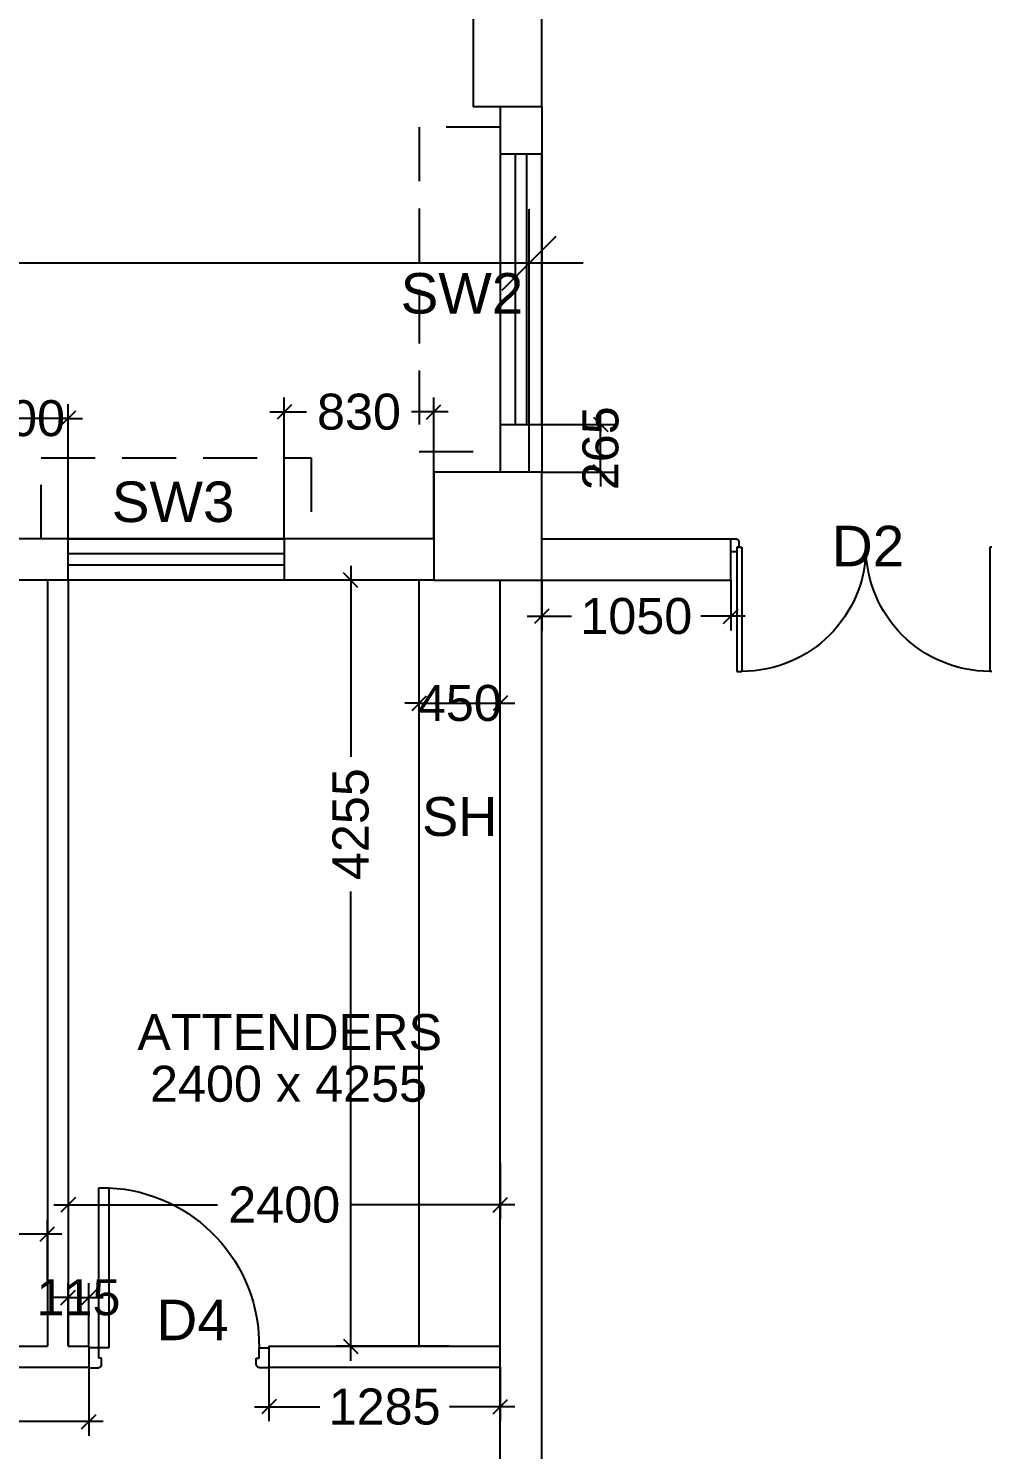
# Model space of a CAD drawing. Extents: x 7620542 to 7843793, y -6476226 to -6093835.
# Drawn here: x 7679609 to 7684907, y -6424472 to -6416580 of the extents above; entities that cross this region are included whole.
import ezdxf
from ezdxf.enums import TextEntityAlignment as Align

# ---------------------------------------------------------------- set-up
doc = ezdxf.new("R2010")
doc.units = 0
doc.header["$LTSCALE"] = 600
doc.header["$MEASUREMENT"] = 0
doc.header["$PDMODE"] = 35
doc.linetypes.add('DASHED', pattern=[0.75, 0.5, -0.25])
doc.layers.get('0').update_dxf_attribs({"linetype": 'CONTINUOUS'})
doc.layers.get('Defpoints').update_dxf_attribs({"linetype": 'CONTINUOUS'})
for name, color, linetype in [('chajja', 7, 'CONTINUOUS'), ('DIM-TEXT', 8, 'CONTINUOUS'), ('DIMEN', 5, 'CONTINUOUS'), ('DOOR', 32, 'CONTINUOUS'), ('joinery', 7, 'CONTINUOUS'), ('LA-column', 3, 'CONTINUOUS'), ('REVISIONS', 6, 'CONTINUOUS'), ('Room Dim', 1, 'CONTINUOUS'), ('Shleves', 7, 'CONTINUOUS'), ('TEXT', 6, 'CONTINUOUS'), ('Walls', 7, 'CONTINUOUS'), ('WIN', 151, 'CONTINUOUS'), ('Working Dim', 5, 'CONTINUOUS')]:
    doc.layers.add(name, color=color, linetype=linetype)
doc.styles.add('ari', font='arial.ttf')
doc.styles.add('ARIAL', font='arial.ttf')
doc.styles.add('RT', font='romant.shx')
doc.dimstyles.new('int. dim', dxfattribs={"dimtxt": 450, "dimasz": 80, "dimexe": 80, "dimexo": 0, "dimgap": 70, "dimtad": 0, "dimdec": 0, "dimzin": 12, "dimdsep": 46, "dimtxsty": 'ari', "dimblk": 'OBLIQUE', "dimcen": 2, "dimdle": 80, "dimclrd": 256, "dimclre": 256, "dimclrt": 6, "dimadec": 0, "dimazin": 0, "dimtfac": 1, "dimtdec": 0, "dimtix": 1, "dimtmove": 2, "dimatfit": 3, "dimfxl": 1, "dimtolj": 1, "dimtzin": 0, "dimlwd": -1, "dimlwe": -1, "dimarcsym": 0})
doc.dimstyles.new('TEXT', dxfattribs={"dimscale": 0, "dimtxt": 600, "dimasz": 300, "dimexe": 300, "dimexo": 30, "dimgap": 50, "dimtad": 0, "dimdec": 0, "dimzin": 0, "dimdsep": 46, "dimtxsty": 'RT', "dimblk": 'OBLIQUE', "dimcen": 0.09, "dimdle": 300, "dimclrd": 256, "dimclre": 256, "dimclrt": 170, "dimadec": 0, "dimazin": 0, "dimtfac": 1, "dimtdec": 0, "dimtofl": 0, "dimtmove": 2, "dimatfit": 3, "dimfxl": 1, "dimfrac": 2, "dimtolj": 1, "dimtzin": 0, "dimlwd": -1, "dimlwe": -1, "dimarcsym": 0})

# ---------------------------------------------------------------- blocks, each defined once
blk = doc.blocks.new('1000')
at = {"layer": 'DOOR'}
for p, q in [((0, -100), (0, 0)), ((0, 0), (49.7, 0)), ((49.7, 0), (49.7, -2.2)), ((63.2, -49.5), (49.7, -49.5)), ((49.7, -49.5), (49.7, -100)), ((63.2, -13.5), (61, -13.5)), ((63.2, -13.5), (63.2, -49.5)), ((836.8, -13.5), (836.8, -49.5)), ((836.8, -13.5), (839, -13.5)), ((836.8, -49.5), (850.3, -49.5)), ((850.3, 0), (850.3, -2.2)), ((900, 0), (850.3, 0)), ((850.3, -49.5), (850.3, -100)), ((900, -100), (900, 0)), ((49.7, -100), (0, -100)), ((49.7, -100), (49.7, -900.6)), ((100.2, -100), (49.7, -100)), ((100.2, -900.6), (100.2, -100)), ((850.3, -100), (900, -100)), ((49.7, -900.6), (100.2, -900.6))]:
    blk.add_line(p, q, dxfattribs=at)
for centre, major_axis, start_param, end_param in [((49.7, -13.5), (-7.95, 7.95), 3.926991, 5.497787), ((850.3, -13.5), (7.95, 7.95), 0.785398, 2.356194)]:
    blk.add_ellipse(centre, major_axis=major_axis, ratio=1, start_param=start_param, end_param=end_param, dxfattribs=at)
at = {"layer": 'DOOR', "color": 145}
blk.add_ellipse((64.3, -115.3), major_axis=(-519.7, 589.8), ratio=1, start_param=2.464943, end_param=4.009476, dxfattribs=at)
blk = doc.blocks.new('_Oblique')
at = {"color": 0, "linetype": 'ByBlock', "lineweight": -2}
blk.add_line((-0.5, -0.5), (0.5, 0.5), dxfattribs=at)
blk = doc.blocks.new('*D479')
at = {"layer": 'Defpoints', "color": 0, "linetype": 'Continuous', "transparency": 16777216}
for p in [(7682389.1, -6417883), (7641848.9, -6419043.7, -0.3), (7682389.1, -6419043.7, -0.3)]:
    blk.add_point(p, dxfattribs=at)
at = {"layer": 'DIM-TEXT', "transparency": 16777216}
for p, q in [((7641848.9, -6419043.7), (7641848.9, -6417583)), ((7682389.1, -6419043.7), (7682389.1, -6417583)), ((7641548.9, -6417883), (7653290, -6417883)), ((7682689.1, -6417883), (7670948, -6417883))]:
    blk.add_line(p, q, dxfattribs=at)
at = {"layer": 'DIM-TEXT', "linetype": 'Continuous', "transparency": 16777216, "xscale": 300, "yscale": 300, "zscale": 300, "rotation": 180}
blk.add_blockref('_Oblique', (7641848.9, -6417883), dxfattribs=at)
at = {"layer": 'DIM-TEXT', "linetype": 'Continuous', "transparency": 16777216, "xscale": 300, "yscale": 300, "zscale": 300}
blk.add_blockref('_Oblique', (7682389.1, -6417883), dxfattribs=at)
at = {"layer": 'DIM-TEXT', "color": 170, "linetype": 'Continuous', "transparency": 16777216, "insert": (7662119, -6417883), "char_height": 750, "attachment_point": 5, "style": 'ari'}
blk.add_mtext('\\A1;{\\H1.067x;ADMINISTRATION DEPARTMENT}', dxfattribs=at)
blk = doc.blocks.new('*D726')
at = {"layer": 'Defpoints', "color": 0, "transparency": 16777216}
for p in [(7679714.6, -6423275.4), (7676364.2, -6423550, 2.1), (7679714.6, -6423550, 5.1)]:
    blk.add_point(p, dxfattribs=at)
at = {"layer": 'Working Dim', "transparency": 16777216}
for p, q in [((7676364.2, -6423550), (7676364.2, -6423195.4)), ((7679714.6, -6423550), (7679714.6, -6423195.4)), ((7676284.2, -6423275.4), (7677671.1, -6423275.4)), ((7679794.6, -6423275.4), (7678407.6, -6423275.4))]:
    blk.add_line(p, q, dxfattribs=at)
at = {"layer": 'Working Dim', "transparency": 16777216, "xscale": 80, "yscale": 80, "zscale": 80, "rotation": 180}
blk.add_blockref('_Oblique', (7676364.2, -6423275.4), dxfattribs=at)
at = {"layer": 'Working Dim', "transparency": 16777216, "xscale": 80, "yscale": 80, "zscale": 80}
blk.add_blockref('_Oblique', (7679714.6, -6423275.4), dxfattribs=at)
at = {"layer": 'Working Dim', "color": 6, "transparency": 16777216, "insert": (7678039.4, -6423275.4), "char_height": 200, "attachment_point": 5, "style": 'ari'}
blk.add_mtext('\\A1;3350', dxfattribs=at)
blk = doc.blocks.new('*D728')
at = {"layer": 'Defpoints', "color": 0, "transparency": 16777216}
for p in [(7679829.6, -6422878.8, 5.1), (7682229.1, -6422878.8, 5.1), (7682229.1, -6423112.9)]:
    blk.add_point(p, dxfattribs=at)
at = {"layer": 'Working Dim', "transparency": 16777216}
for p, q in [((7679829.6, -6422878.8), (7679829.6, -6423192.9)), ((7682229.1, -6422878.8), (7682229.1, -6423192.9)), ((7679749.6, -6423112.9), (7680659.3, -6423112.9)), ((7682309.1, -6423112.9), (7681399.3, -6423112.9))]:
    blk.add_line(p, q, dxfattribs=at)
at = {"layer": 'Working Dim', "transparency": 16777216, "xscale": 80, "yscale": 80, "zscale": 80, "rotation": 180}
blk.add_blockref('_Oblique', (7679829.6, -6423112.9), dxfattribs=at)
at = {"layer": 'Working Dim', "transparency": 16777216, "xscale": 80, "yscale": 80, "zscale": 80}
blk.add_blockref('_Oblique', (7682229.1, -6423112.9), dxfattribs=at)
at = {"layer": 'Working Dim', "color": 6, "transparency": 16777216, "insert": (7681029.3, -6423112.9), "char_height": 200, "attachment_point": 5, "style": 'ari'}
blk.add_mtext('\\A1;2400', dxfattribs=at)
blk = doc.blocks.new('*D729')
at = {"layer": 'Defpoints', "color": 0, "transparency": 16777216}
for p in [(7681398.7, -6419643.7), (7681537.6, -6419643.7, 2.1), (7681946, -6423898.7, 5.1)]:
    blk.add_point(p, dxfattribs=at)
at = {"layer": 'Working Dim', "transparency": 16777216}
for p, q in [((7681398.7, -6419563.7), (7681398.7, -6420625.4)), ((7681537.6, -6419643.7), (7681318.7, -6419643.7)), ((7681398.7, -6423978.7), (7681398.7, -6421372.2)), ((7681946, -6423898.7), (7681318.7, -6423898.7))]:
    blk.add_line(p, q, dxfattribs=at)
at = {"layer": 'Working Dim', "transparency": 16777216, "xscale": 80, "yscale": 80, "zscale": 80}
for p, rotation in [((7681398.7, -6419643.7), 90), ((7681398.7, -6423898.7), 270)]:
    blk.add_blockref('_Oblique', p, dxfattribs=dict(at, rotation=rotation))
at = {"layer": 'Working Dim', "color": 6, "transparency": 16777216, "insert": (7681398.7, -6420998.8), "char_height": 200, "attachment_point": 5, "rotation": 90, "style": 'ari'}
blk.add_mtext('\\A1;4255', dxfattribs=at)
blk = doc.blocks.new('*D842')
at = {"layer": 'Defpoints', "color": 0, "linetype": 'Continuous', "transparency": 16777216}
for p in [(7682459.2, -6413784.8, 1), (7641549.1, -6414394.7, -3.1), (7641549.1, -6415531.4)]:
    blk.add_point(p, dxfattribs=at)
at = {"layer": 'DIM-TEXT', "transparency": 16777216}
for p, q in [((7682459.2, -6413784.8), (7682459.2, -6415831.4)), ((7641549.1, -6414394.7), (7641549.1, -6415831.4)), ((7641249.1, -6415531.4), (7650977.2, -6415531.4)), ((7682759.2, -6415531.4), (7673031.1, -6415531.4))]:
    blk.add_line(p, q, dxfattribs=at)
at = {"layer": 'DIM-TEXT', "linetype": 'Continuous', "transparency": 16777216, "xscale": 300, "yscale": 300, "zscale": 300, "rotation": 180}
blk.add_blockref('_Oblique', (7641549.1, -6415531.4), dxfattribs=at)
at = {"layer": 'DIM-TEXT', "linetype": 'Continuous', "transparency": 16777216, "xscale": 300, "yscale": 300, "zscale": 300}
blk.add_blockref('_Oblique', (7682459.2, -6415531.4), dxfattribs=at)
at = {"layer": 'DIM-TEXT', "color": 170, "linetype": 'Continuous', "transparency": 16777216, "insert": (7662004.2, -6415531.4), "char_height": 750, "attachment_point": 5, "style": 'ari'}
blk.add_mtext('\\A1;{\\H1.067X;GENERAL MEDICINE (FEMALE - 30 Beds )}', dxfattribs=at)
blk = doc.blocks.new('*D1061')
at = {"layer": 'Defpoints', "color": 0, "transparency": 16777216}
for p in [(7680944.6, -6424019.1), (7682229.1, -6424013.7), (7680944.6, -6424234.5)]:
    blk.add_point(p, dxfattribs=at)
at = {"layer": 'Working Dim', "transparency": 16777216}
for p, q in [((7680944.6, -6424019.1), (7680944.6, -6424314.5)), ((7682229.1, -6424013.7), (7682229.1, -6424314.5)), ((7680864.6, -6424234.5), (7681226.8, -6424234.5)), ((7682309.1, -6424234.5), (7681946.8, -6424234.5))]:
    blk.add_line(p, q, dxfattribs=at)
at = {"layer": 'Working Dim', "transparency": 16777216, "xscale": 80, "yscale": 80, "zscale": 80, "rotation": 180}
blk.add_blockref('_Oblique', (7680944.6, -6424234.5), dxfattribs=at)
at = {"layer": 'Working Dim', "transparency": 16777216, "xscale": 80, "yscale": 80, "zscale": 80}
blk.add_blockref('_Oblique', (7682229.1, -6424234.5), dxfattribs=at)
at = {"layer": 'Working Dim', "color": 6, "transparency": 16777216, "insert": (7681586.8, -6424234.5), "char_height": 200, "attachment_point": 5, "style": 'ari'}
blk.add_mtext('\\A1;1285', dxfattribs=at)
blk = doc.blocks.new('*D1062')
at = {"layer": 'Defpoints', "color": 0, "transparency": 16777216}
for p in [(7679944.6, -6423627.5), (7679829.6, -6423898.7), (7679944.6, -6423898.7)]:
    blk.add_point(p, dxfattribs=at)
at = {"layer": 'Working Dim', "transparency": 16777216}
for p, q in [((7679829.6, -6423898.7), (7679829.6, -6423547.5)), ((7679944.6, -6423898.7), (7679944.6, -6423547.5)), ((7679829.6, -6423627.5), (7679749.6, -6423627.5)), ((7679829.6, -6423627.5), (7679944.6, -6423627.5)), ((7679944.6, -6423627.5), (7680024.6, -6423627.5))]:
    blk.add_line(p, q, dxfattribs=at)
at = {"layer": 'Working Dim', "transparency": 16777216, "xscale": 80, "yscale": 80, "zscale": 80}
blk.add_blockref('_Oblique', (7679829.6, -6423627.5), dxfattribs=at)
at = {"layer": 'Working Dim', "transparency": 16777216, "xscale": 80, "yscale": 80, "zscale": 80, "rotation": 180}
blk.add_blockref('_Oblique', (7679944.6, -6423627.5), dxfattribs=at)
at = {"layer": 'Working Dim', "color": 6, "transparency": 16777216, "insert": (7679887.1, -6423627.5), "char_height": 200, "attachment_point": 5, "style": 'ari'}
blk.add_mtext('\\A1;115', dxfattribs=at)
blk = doc.blocks.new('*D1063')
at = {"layer": 'Defpoints', "color": 0, "transparency": 16777216}
for p in [(7676370.1, -6424013.7), (7679944.6, -6424019.1), (7679944.6, -6424316.8)]:
    blk.add_point(p, dxfattribs=at)
at = {"layer": 'Working Dim', "transparency": 16777216}
for p, q in [((7676370.1, -6424013.7), (7676370.1, -6424396.8)), ((7679944.6, -6424019.1), (7679944.6, -6424396.8)), ((7676290.1, -6424316.8), (7677788, -6424316.8)), ((7680024.6, -6424316.8), (7678526.6, -6424316.8))]:
    blk.add_line(p, q, dxfattribs=at)
at = {"layer": 'Working Dim', "transparency": 16777216, "xscale": 80, "yscale": 80, "zscale": 80, "rotation": 180}
blk.add_blockref('_Oblique', (7676370.1, -6424316.8), dxfattribs=at)
at = {"layer": 'Working Dim', "transparency": 16777216, "xscale": 80, "yscale": 80, "zscale": 80}
blk.add_blockref('_Oblique', (7679944.6, -6424316.8), dxfattribs=at)
at = {"layer": 'Working Dim', "color": 6, "transparency": 16777216, "insert": (7678157.3, -6424316.8), "char_height": 200, "attachment_point": 5, "style": 'ari'}
blk.add_mtext('\\A1;3575', dxfattribs=at)
blk = doc.blocks.new('*D1074')
at = {"layer": 'Defpoints', "color": 0, "transparency": 16777216}
for p in [(7679329.1, -6418745.4), (7679329.1, -6419413.8), (7679829.6, -6419413.7)]:
    blk.add_point(p, dxfattribs=at)
at = {"layer": 'Working Dim', "transparency": 16777216}
for p, q in [((7679329.1, -6419413.8), (7679329.1, -6418665.4)), ((7679829.6, -6419413.7), (7679829.6, -6418665.4)), ((7679329.1, -6418745.4), (7679249.1, -6418745.4)), ((7679829.6, -6418745.4), (7679329.1, -6418745.4)), ((7679829.6, -6418745.4), (7679909.6, -6418745.4))]:
    blk.add_line(p, q, dxfattribs=at)
at = {"layer": 'Working Dim', "transparency": 16777216, "xscale": 80, "yscale": 80, "zscale": 80}
blk.add_blockref('_Oblique', (7679329.1, -6418745.4), dxfattribs=at)
at = {"layer": 'Working Dim', "transparency": 16777216, "xscale": 80, "yscale": 80, "zscale": 80, "rotation": 180}
blk.add_blockref('_Oblique', (7679829.6, -6418745.4), dxfattribs=at)
at = {"layer": 'Working Dim', "color": 6, "transparency": 16777216, "insert": (7679579.3, -6418745.4), "char_height": 200, "attachment_point": 5, "style": 'ari'}
blk.add_mtext('\\A1;500', dxfattribs=at)
blk = doc.blocks.new('*D1075')
at = {"layer": 'Defpoints', "color": 0, "transparency": 16777216}
for p in [(7681859.1, -6418709.3), (7681029.6, -6419413.7), (7681859.1, -6419413.7, 5.1)]:
    blk.add_point(p, dxfattribs=at)
at = {"layer": 'Working Dim', "transparency": 16777216}
for p, q in [((7681029.6, -6419413.7), (7681029.6, -6418629.3)), ((7681859.1, -6419413.7), (7681859.1, -6418629.3)), ((7680949.6, -6418709.3), (7681153.6, -6418709.3)), ((7681939.1, -6418709.3), (7681735.1, -6418709.3))]:
    blk.add_line(p, q, dxfattribs=at)
at = {"layer": 'Working Dim', "transparency": 16777216, "xscale": 80, "yscale": 80, "zscale": 80, "rotation": 180}
blk.add_blockref('_Oblique', (7681029.6, -6418709.3), dxfattribs=at)
at = {"layer": 'Working Dim', "transparency": 16777216, "xscale": 80, "yscale": 80, "zscale": 80}
blk.add_blockref('_Oblique', (7681859.1, -6418709.3), dxfattribs=at)
at = {"layer": 'Working Dim', "color": 6, "transparency": 16777216, "insert": (7681444.3, -6418709.3), "char_height": 200, "attachment_point": 5, "style": 'ari'}
blk.add_mtext('\\A1;830', dxfattribs=at)
blk = doc.blocks.new('*D1079')
at = {"layer": 'Defpoints', "color": 0, "transparency": 16777216}
for p in [(7682229.1, -6420327), (7681779.1, -6420361, -3.8), (7682229.1, -6420361)]:
    blk.add_point(p, dxfattribs=at)
at = {"layer": 'Working Dim', "transparency": 16777216}
for p, q in [((7681779.1, -6420361), (7681779.1, -6420247)), ((7682229.1, -6420361), (7682229.1, -6420247)), ((7681779.1, -6420327), (7681699.1, -6420327)), ((7681779.1, -6420327), (7682229.1, -6420327)), ((7682229.1, -6420327), (7682309.1, -6420327))]:
    blk.add_line(p, q, dxfattribs=at)
at = {"layer": 'Working Dim', "transparency": 16777216, "xscale": 80, "yscale": 80, "zscale": 80}
blk.add_blockref('_Oblique', (7681779.1, -6420327), dxfattribs=at)
at = {"layer": 'Working Dim', "transparency": 16777216, "xscale": 80, "yscale": 80, "zscale": 80, "rotation": 180}
blk.add_blockref('_Oblique', (7682229.1, -6420327), dxfattribs=at)
at = {"layer": 'Working Dim', "color": 6, "transparency": 16777216, "insert": (7682004.1, -6420327), "char_height": 200, "attachment_point": 5, "style": 'ari'}
blk.add_mtext('\\A1;450', dxfattribs=at)
blk = doc.blocks.new('*D1104')
at = {"layer": 'Defpoints', "color": 0, "transparency": 16777216}
for p in [(7682459.1, -6418778.7), (7682786.2, -6418778.7), (7682459.1, -6419043.7, 5.1)]:
    blk.add_point(p, dxfattribs=at)
at = {"layer": 'Working Dim', "transparency": 16777216}
for p, q in [((7682786.2, -6418778.7), (7682786.2, -6418698.7)), ((7682459.1, -6418778.7), (7682866.2, -6418778.7)), ((7682786.2, -6419043.7), (7682786.2, -6418778.7)), ((7682459.1, -6419043.7), (7682866.2, -6419043.7)), ((7682786.2, -6419043.7), (7682786.2, -6419123.7))]:
    blk.add_line(p, q, dxfattribs=at)
at = {"layer": 'Working Dim', "transparency": 16777216, "xscale": 80, "yscale": 80, "zscale": 80}
for p, rotation in [((7682786.2, -6418778.7), 270), ((7682786.2, -6419043.7), 90)]:
    blk.add_blockref('_Oblique', p, dxfattribs=dict(at, rotation=rotation))
at = {"layer": 'Working Dim', "color": 6, "transparency": 16777216, "insert": (7682786.2, -6418911.2), "char_height": 200, "attachment_point": 5, "rotation": 90, "style": 'ari'}
blk.add_mtext('\\A1;265', dxfattribs=at)
blk = doc.blocks.new('Z$W@#1275')
at = {"layer": 'DOOR'}
for p, q in [((73.1, 1500), (0, 1500)), ((0, 1500), (0, 1467.1)), ((73.1, 1467.1), (73.1, 1500)), ((0, 1467.1), (1.8, 1467.1)), ((11, 1456.1), (11, 1458)), ((11, 1456.1), (47.5, 1456.1)), ((47.5, 1467.1), (736.4, 1467.1)), ((47.5, 1467.1), (47.5, 1438.9)), ((47.5, 1456.1), (47.5, 1467.1)), ((47.5, 1467.1), (73.1, 1467.1)), ((47.5, 1438.9), (736.4, 1438.9)), ((736.4, 1467.1), (736.4, 1438.9)), ((0, 32.9), (1.8, 32.9)), ((0, 0), (0, 32.9)), ((73.1, 0), (0, 0)), ((11, 43.8), (11, 42)), ((11, 43.8), (47.5, 43.8)), ((47.5, 61.1), (736.4, 61.1)), ((47.5, 32.9), (47.5, 61.1)), ((47.5, 43.8), (47.5, 32.9)), ((47.5, 32.9), (736.4, 32.9)), ((47.5, 32.9), (73.1, 32.9)), ((73.1, 32.9), (73.1, 0)), ((736.4, 32.9), (736.4, 61.1))]:
    blk.add_line(p, q, dxfattribs=at)
for centre, start, end in [((11, 1467.1), 180, 270), ((11, 32.9), 90, 180)]:
    blk.add_arc(centre, 9.13, start, end, dxfattribs=at)
at = {"layer": 'DOOR', "color": 145}
for centre, start, end in [((47.5, 1438.9), 270, 0), ((47.5, 61.1), 0, 90)]:
    blk.add_arc(centre, 688.9, start, end, dxfattribs=at)
blk = doc.blocks.new('*D2249')
at = {"layer": 'Defpoints', "color": 0, "transparency": 16777216}
for p in [(7682459.1, -6419643.7, 11.3), (7683509.1, -6419643.7, 6.2), (7683509.1, -6419844)]:
    blk.add_point(p, dxfattribs=at)
at = {"layer": 'Working Dim', "transparency": 16777216}
for p, q in [((7682459.1, -6419643.7), (7682459.1, -6419924)), ((7683509.1, -6419643.7), (7683509.1, -6419924)), ((7682379.1, -6419844), (7682625.2, -6419844)), ((7683589.1, -6419844), (7683343, -6419844))]:
    blk.add_line(p, q, dxfattribs=at)
at = {"layer": 'Working Dim', "transparency": 16777216, "xscale": 80, "yscale": 80, "zscale": 80, "rotation": 180}
blk.add_blockref('_Oblique', (7682459.1, -6419844), dxfattribs=at)
at = {"layer": 'Working Dim', "transparency": 16777216, "xscale": 80, "yscale": 80, "zscale": 80}
blk.add_blockref('_Oblique', (7683509.1, -6419844), dxfattribs=at)
at = {"layer": 'Working Dim', "color": 6, "transparency": 16777216, "insert": (7682984.1, -6419844), "char_height": 200, "attachment_point": 5, "style": 'ari'}
blk.add_mtext('\\A1;1050', dxfattribs=at)

msp = doc.modelspace()

# ---------------------------------------------------------------- linework, layer by layer
at = {"layer": 'chajja', "color": 7, "linetype": 'DASHED', "elevation": -14.83}
for points in [[(7682229.141, -6417128.722), (7681779.141, -6417128.722), (7681779.141, -6418928.722), (7682229.141, -6418928.722)], [(7679679.552, -6419413.706), (7679679.552, -6418963.706), (7681179.552, -6418963.706), (7681179.552, -6419413.706)]]:
    msp.add_lwpolyline(points, dxfattribs=at)
at = {"layer": 'LA-column', "color": 2, "elevation": -9.699}
for points in [[(7682459.143, -6417013.752), (7682459.143, -6416413.752), (7682079.143, -6416413.752), (7682079.143, -6417013.752)], [(7681859.143, -6419643.706), (7682459.143, -6419643.706), (7682459.143, -6419043.706), (7681859.143, -6419043.706)]]:
    msp.add_lwpolyline(points, close=True, dxfattribs=at)
at = {"layer": 'REVISIONS'}
for p, q in [((7682459.143, -6419413.745, 6.77), (7683509.058, -6419413.745, 1.685)), ((7683509.058, -6419643.744, -0.305), (7683509.058, -6419413.745, -0.305)), ((7682459.143, -6419643.744, 6.77), (7683509.058, -6419643.744, 1.685))]:
    msp.add_line(p, q, dxfattribs=at)
at = {"layer": 'Shleves', "linetype": 'Continuous'}
msp.add_line((7681779.052, -6423898.723, -18.589), (7681779.052, -6419643.761, -18.589), dxfattribs=at)
at = {"layer": 'Walls', "linetype": 'Continuous'}
for p, q in [((7682229.142, -6417013.752, -14.83), (7682229.142, -6419043.692, -14.83)), ((7682459.142, -6417013.752, -14.83), (7682459.142, -6419043.692, -14.83)), ((7681859.053, -6419413.692, -14.83), (7676365.053, -6419413.692, -14.83)), ((7681859.053, -6419643.692, -14.83), (7676365.053, -6419643.692, -14.83)), ((7679714.552, -6419643.707, -14.83), (7679714.552, -6423898.723, -14.83)), ((7679829.552, -6419643.707, -14.83), (7679829.552, -6423898.723, -14.83)), ((7676365.159, -6423898.723, -14.83), (7679714.552, -6423898.723, -14.83)), ((7679829.552, -6423898.723, -14.83), (7679944.552, -6423898.723, -14.83)), ((7679944.552, -6423898.723, -14.83), (7679944.552, -6424013.723, -14.83)), ((7680944.552, -6423898.723, -14.83), (7682229.053, -6423898.723, -14.83)), ((7680944.552, -6423898.723, -14.83), (7680944.552, -6424013.723, -14.83)), ((7676370.053, -6424013.723, -14.83), (7679944.552, -6424013.723, -14.83)), ((7680944.552, -6424013.723, -14.83), (7682229.053, -6424013.723, -14.83))]:
    msp.add_line(p, q, dxfattribs=at)
at = {"layer": 'Walls', "linetype": 'Continuous', "extrusion": (0.000145144, -2.25336e-17, 1)}
for p, q in [((7682229.052, -6426208.738, -14.83), (7682229.053, -6419643.692, -14.83)), ((7682459.053, -6426208.738, -14.83), (7682459.053, -6419643.692, -14.83))]:
    msp.add_line(p, q, dxfattribs=at)
at = {"layer": 'WIN', "linetype": 'Continuous'}
msp.add_line((7682376.358, -6418778.722, -14.83), (7682376.358, -6417278.722, -14.83), dxfattribs=at)
at = {"layer": 'WIN', "linetype": 'Continuous', "elevation": -14.83}
for points in [[(7682229.141, -6417278.722), (7682229.141, -6418778.722), (7682459.142, -6418778.722), (7682459.142, -6417278.722)], [(7679829.552, -6419413.706), (7681029.552, -6419413.706), (7681029.552, -6419643.707), (7679829.552, -6419643.707)], [(7679829.552, -6419496.49), (7681029.552, -6419496.49), (7681029.552, -6419560.923), (7679829.552, -6419560.923)]]:
    msp.add_lwpolyline(points, close=True, dxfattribs=at)
msp.add_lwpolyline([(7682311.925, -6417278.722), (7682311.925, -6418778.722)], dxfattribs=at)

# ---------------------------------------------------------------- block references
at = {"layer": 'DIMEN', "xscale": -1.000014692544937, "yscale": 1.000014692544937, "zscale": 1.000014692544937, "rotation": 90}
msp.add_blockref('Z$W@#1275', (7685009.058, -6419413.745, -0.305), dxfattribs=at)
at = {"layer": 'DOOR', "linetype": 'Continuous', "xscale": -1.111115818843275, "yscale": 1.111115817911923, "zscale": 1.111115818138089, "rotation": 179.9999867452202}
msp.add_blockref('1000', (7679944.552, -6424019.108, -14.83), dxfattribs=at)

# ---------------------------------------------------------------- texts
at = {"layer": 'joinery', "style": 'ari'}
for s, p in [('SW2', (7682015.955, -6418163.197, -14.83)), ('SW3', (7680412.291, -6419320.839, -14.83)), ('D4', (7680520.629, -6423864.855, -14.83))]:
    msp.add_text(s, height=225, dxfattribs=at).set_placement(p, align=Align.CENTER)
msp.add_text('D2', height=225, dxfattribs=at).set_placement((7684069.791, -6419566.544, 3.553))
at = {"layer": 'Room Dim', "style": 'ARIAL'}
msp.add_text('2400 x 4255', height=200, dxfattribs=at).set_placement((7681053.095, -6422540.464, -14.83), align=Align.CENTER)
at = {"layer": 'Shleves', "color": 10, "style": 'ARIAL', "width": 1}
for p in [(7681794.48, -6421064.268, -47.666), (7681794.48, -6421064.268, -42.535)]:
    msp.add_text('SH', height=216, dxfattribs=at).set_placement(p)
at = {"layer": 'TEXT', "color": 7, "style": 'ARIAL'}
msp.add_text('ATTENDERS', height=200, dxfattribs=at).set_placement((7681059.728, -6422253.417, -14.83), align=Align.CENTER)

# ---------------------------------------------------------------- dimensions: what is measured, and where the dimension line sits
at = {"layer": 'DIM-TEXT', "linetype": 'Continuous'}
for base, p1, p2, text, picture, middle in [((7641549.093, -6415531.424, -11.745), (7682459.232, -6413784.789, -10.714), (7641549.093, -6414394.742, -14.83), '{\\H1.067X;GENERAL MEDICINE (FEMALE - 30 Beds )}', '*D842', (7662004.163, -6415531.424, -11.745)), ((7682389.053, -6417883.041, -13.458), (7641848.913, -6419043.69, -13.806), (7682389.053, -6419043.691, -13.806), '{\\H1.067x;ADMINISTRATION DEPARTMENT}', '*D479', (7662118.983, -6417883.041, -13.458))]:
    dim = msp.add_linear_dim(base=base, p1=p1, p2=p2, text=text, dimstyle='TEXT', override={"dimscale": 1, "dimtxt": 750, "dimexo": 0, "dimtxsty": 'ari'}, dxfattribs=at)
    dim.commit()
    dim.dimension.update_dxf_attribs({"geometry": picture, "text_midpoint": middle})
at = {"layer": 'Working Dim'}
for base, p1, p2, override, picture, middle in [((7681859.143, -6418709.263, -14.83), (7681029.552, -6419413.706, -14.83), (7681859.143, -6419413.706, -9.699), {"dimtxt": 200, "dimarcsym": 1}, '*D1075', (7681444.347, -6418709.263, -14.83)), ((7679329.053, -6418745.386, -14.83), (7679829.552, -6419413.706, -14.83), (7679329.053, -6419413.772, -14.83), {"dimtxt": 200, "dimarcsym": 1}, '*D1074', (7679579.302, -6418745.386, -14.83)), ((7682229.053, -6420327.008, -14.83), (7681779.052, -6420360.994, -18.589), (7682229.053, -6420360.994, -14.83), {"dimtxt": 200, "dimarcsym": 1}, '*D1079', (7682004.052, -6420327.008, -14.83)), ((7682229.053, -6423112.866, -14.83), (7679829.552, -6422878.799, -9.699), (7682229.053, -6422878.799, -9.699), {"dimtxt": 200}, '*D728', (7681029.302, -6423112.866, -14.83)), ((7679714.552, -6423275.448, -14.83), (7676364.159, -6423550.009, -12.739), (7679714.552, -6423550.009, -9.699), {"dimtxt": 200}, '*D726', (7678039.355, -6423275.448, -14.83)), ((7679944.552, -6423627.472, -14.83), (7679829.552, -6423898.723, -14.83), (7679944.552, -6423898.723, -14.83), {"dimtxt": 200, "dimarcsym": 1}, '*D1062', (7679887.052, -6423627.472, -14.83))]:
    dim = msp.add_linear_dim(base=base, p1=p1, p2=p2, dimstyle='int. dim', override=override, dxfattribs=at)
    dim.commit()
    dim.dimension.update_dxf_attribs({"geometry": picture, "text_midpoint": middle})
dim = msp.add_linear_dim(base=(7682786.167, -6418778.722, -14.83), p1=(7682459.143, -6419043.706, -9.699), p2=(7682459.142, -6418778.722, -14.83), angle=90, dimstyle='int. dim', override={"dimtxt": 200, "dimarcsym": 1}, dxfattribs=at)
dim.commit()
dim.dimension.update_dxf_attribs({"geometry": '*D1104', "text_midpoint": (7682786.167, -6418911.214, -14.83)})
dim = msp.add_linear_dim(base=(7681398.733, -6419643.692, -14.83), p1=(7681945.992, -6423898.723, -9.699), p2=(7681537.646, -6419643.692, -12.739), angle=90, dimstyle='int. dim', override={"dimtxt": 200}, dxfattribs=at)
dim.commit()
dim.dimension.update_dxf_attribs({"geometry": '*D729', "text_midpoint": (7681398.733, -6420998.803, -14.83), "dimtype": 160})
at = {"layer": 'Working Dim', "color": 7}
dim = msp.add_linear_dim(base=(7683509.058, -6419844.009, -4.531), p1=(7682459.143, -6419643.744, 6.77), p2=(7683509.058, -6419643.744, 1.685), dimstyle='int. dim', override={"dimtxt": 200, "dimarcsym": 1}, dxfattribs=at)
dim.commit()
dim.dimension.update_dxf_attribs({"geometry": '*D2249', "text_midpoint": (7682984.1, -6419844.009, -4.531)})
at = {"layer": 'Working Dim'}
for base, p1, p2, text, picture, middle in [((7679944.552, -6424316.812, -14.83), (7676370.053, -6424013.723, -14.83), (7679944.552, -6424019.108, -14.83), '3575', '*D1063', (7678157.302, -6424316.812, -14.83)), ((7680944.556, -6424234.508, -14.83), (7682229.053, -6424013.723, -14.83), (7680944.556, -6424019.109, -14.83), '1285', '*D1061', (7681586.804, -6424234.508, -14.83))]:
    dim = msp.add_linear_dim(base=base, p1=p1, p2=p2, text=text, dimstyle='int. dim', override={"dimtxt": 200, "dimarcsym": 1}, dxfattribs=at)
    dim.commit()
    dim.dimension.update_dxf_attribs({"geometry": picture, "text_midpoint": middle})

doc.saveas('drawing.dxf')
